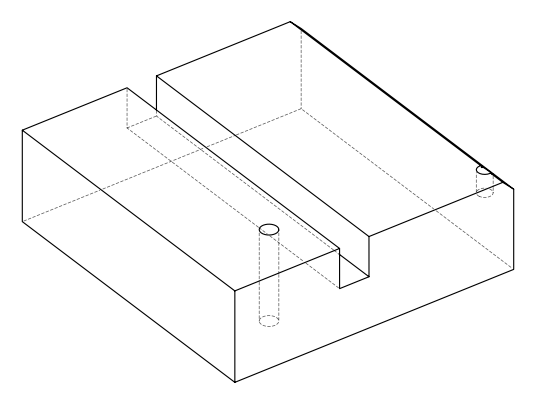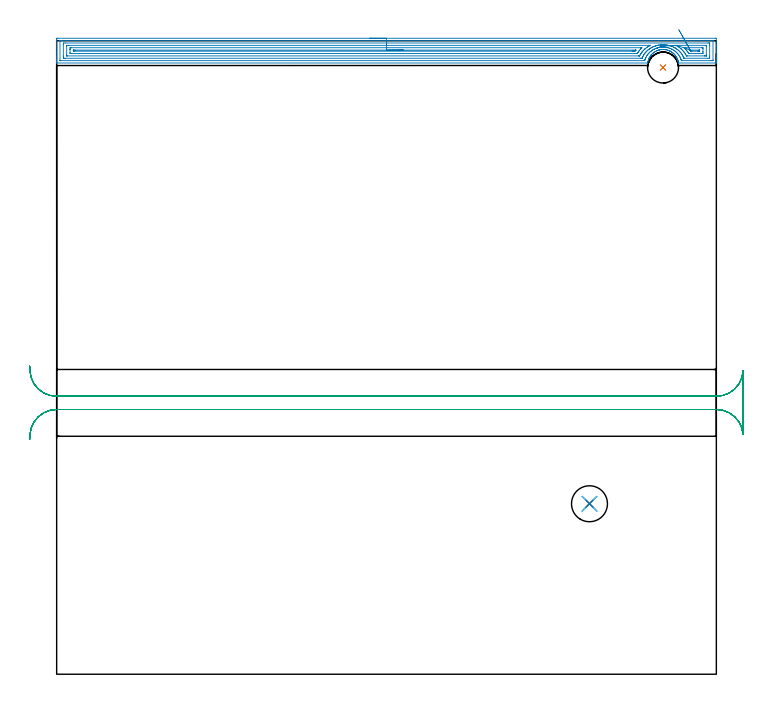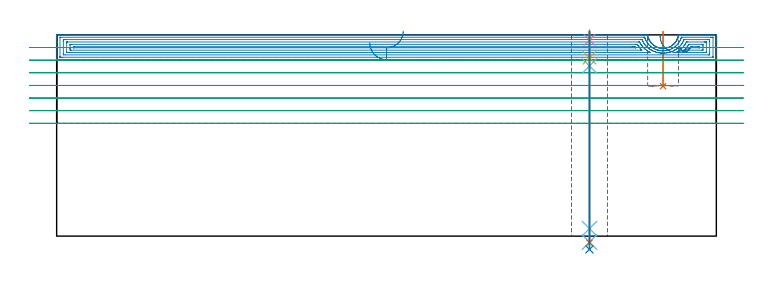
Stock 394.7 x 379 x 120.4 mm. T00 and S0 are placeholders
(PLAN: 8 operations, 7 tool changes, 34 min)
(1 INDEXABLE_INSERT_DRILL_BLIND_HOLE_FROM_SOLID | STEP1POCKET | NXT0302_008 | 0.13 min | 8179 mm3)
(2 AREA_MILL | FG_CHAMFER_SURFACE | UGT0205_001 | 18.97 min | 42850 mm3)
(3 MILL_RECTANGULAR_SLOT | SLOT_RECTANGULAR | UGT0201_004 | Follow Part, ap 8, ae 75% | 13.14 min | 833339 mm3)
(4 SPOT_DRILL | STEP1HOLE | NXT0321_9005460120000 | 0.05 min | 137 mm3)
(5 DRILL_BLIND_HOLE_INTO_CENTER | STEP1HOLE | NXT0301_062 | 0.06 min | 785 mm3)
(6 GUN_DRILL_THROUGH_HOLE | STEP1HOLE | UGT0307_006 | 0.58 min | 6838 mm3)
(7 DRILL_TO_ENLARGE_THROUGH_HOLE | STEP1HOLE | NXT0301_102 | 0.51 min | 9549 mm3)
(8 DRILL_TO_ENLARGE_THROUGH_HOLE_1 | STEP1HOLE | UGT0301_052 | 0.52 min | 26397 mm3)
(TOOL NXT0302_008 | Index. Insert Drill 18.5mm [880-D1850L25-05] | D18.5 PA176 FL93 Z2)
(TOOL UGT0205_001 | Chamfer Mill 20 x 3 x 45 deg. | D20 FL50 Z2)
(TOOL UGT0201_004 | End Mill 32 mm | D32 FL53 Z6)
(TOOL NXT0321_9005460120000 | NC Spot Drill, 142deg, 12mm, Carbide, Uncoated | D12 PA142 FL30 Z2)
(TOOL NXT0301_062 | Carbide Drill 9.1mm [860.1-0910-027A1-MM 2214] | D9.1 PA140 FL47 Z2)
(TOOL UGT0307_006 | Gun Drill 9 mm | D9 PA130 FL24 Z1)
(TOOL NXT0301_102 | Carbide Drill 13.5mm [860.1-1350-108A1-MM 2214] | D13.5 PA140 FL123 Z2)
(TOOL UGT0301_052 | Twist Drill 21.5 mm | D21.5 PA118 FL150 Z2)
(OP 1 INDEXABLE_INSERT_DRILL_BLIND_HOLE_FROM_SOLID)
G17 G21 G94 G90
T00 M6
G54
G17 G0 G90 X362.8 Y363. S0 M3
G43 Z130.4 H1
G94 G81 G98 Z89.7 F250. R122.4
G80
M5
M2
(OP 2 AREA_MILL)
G17 G21 G94 G90
T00 M6
G54
G17 G0 G90 X187.35 Y380.5 S1061 M3
G43 Z130.4 H0
Z115.6
G94 G1 X187.388 Z114.728 F250.
X187.502 Z113.863
X187.691 Z113.012
X187.953 Z112.18
X188.287 Z111.374
X188.69 Z110.6
X189.158 Z109.864
X189.69 Z109.172
X190.279 Z108.529
X190.922 Z107.939
X191.614 Z107.408
X192.35 Z106.94
X193.124 Z106.537
X193.93 Z106.203
X194.762 Z105.941
X195.614 Z105.752
X196.478 Z105.638
X197.35 Z105.6
X394.07
X394.576 Y380.495 Z105.603
X394.69 Y380.492 Z105.606
X394.7 Y380.374 Z105.724
Y368.716 Z117.378
Y367.321 Z118.775
Y366.963 Z119.132
Y366.246 Z119.853
Y366.015 Z120.085
X394.697 Y365.855 Z120.237
X394.69 Y365.702 Z120.389
X394.517 Y365.7 Z120.4
X372.163
X372.031 Y365.703 Z120.388
X372.007 Y365.794 Z120.298
X371.996 Y365.844 Z120.249
X371.952 Y366.063 Z120.037
X371.827 Y366.691 Z119.408
X371.753 Y366.963 Z119.137
X371.716 Y367.101 Z118.999
X371.634 Y367.401 Z118.695
X371.632 Y367.406 Z118.69
X371.606 Y367.482 Z118.616
X371.57 Y367.583 Z118.516
X371.394 Y368.032 Z118.067
X371.299 Y368.248 Z117.852
X371.198 Y368.476 Z117.623
X371.077 Y368.716 Z117.383
X370.977 Y368.912 Z117.187
X370.867 Y369.11 Z116.99
X370.722 Y369.369 Z116.731
X370.57 Y369.593 Z116.506
X370.417 Y369.82 Z116.279
X370.092 Y370.261 Z115.838
X369.906 Y370.491 Z115.609
X369.845 Y370.566 Z115.534
X369.573 Y370.864 Z115.236
X369.387 Y371.054 Z115.045
X369.29 Y371.153 Z114.946
X369.082 Y371.346 Z114.753
X368.951 Y371.469 Z114.63
X368.675 Y371.698 Z114.402
X368.595 Y371.764 Z114.336
X368.23 Y372.046 Z114.053
X368.057 Y372.168 Z113.931
X367.614 Y372.447 Z113.652
X367.248 Y372.659 Z113.441
X367.164 Y372.708 Z113.392
X366.935 Y372.826 Z113.272
X366.798 Y372.891 Z113.205
X366.701 Y372.937 Z113.16
X366.27 Y373.121 Z112.978
X365.904 Y373.256 Z112.841
X365.825 Y373.285 Z112.812
X365.532 Y373.38 Z112.719
X365.376 Y373.43 Z112.669
X364.93 Y373.546 Z112.553
X364.482 Y373.64 Z112.459
X364.036 Y373.711 Z112.389
X363.589 Y373.759 Z112.338
X363.142 Y373.785 Z112.308
X362.975 Z112.301
X362.814 Y373.79 Z112.304
X362.771 Y373.789 Z112.302
X362.695 Y373.791
X362.482 Y373.781 Z112.307
X362.248 Y373.774 Z112.319
X362.051 Y373.758 Z112.336
X361.88 Y373.743 Z112.35
X361.824 Y373.739 Z112.357
X361.801 Y373.738 Z112.359
X361.353 Y373.679 Z112.42
X360.989 Y373.612 Z112.487
X360.907 Y373.598 Z112.502
X360.538 Y373.509 Z112.587
X360.459 Y373.491 Z112.606
X360.091 Y373.387 Z112.712
X360.014 Y373.364 Z112.734
X359.886 Y373.319 Z112.777
X359.793 Y373.287 Z112.808
X359.566 Y373.21 Z112.887
X359.284 Y373.1 Z112.999
X359.197 Y373.065 Z113.031
X359.12 Y373.035 Z113.062
X359.054 Y373.006 Z113.092
X358.9 Y372.938 Z113.16
X358.226 Y372.588 Z113.511
X357.794 Y372.327 Z113.772
X357.369 Y372.046 Z114.053
X357.332 Y372.019 Z114.08
X357.223 Y371.931 Z114.165
X357.111 Y371.843 Z114.256
X356.92 Y371.691 Z114.408
X356.879 Y371.659 Z114.44
X356.439 Y371.28 Z114.82
X356.308 Y371.154 Z114.946
X355.918 Y370.742 Z115.358
X355.727 Y370.522 Z115.576
X355.682 Y370.47 Z115.627
X355.62 Y370.4 Z115.698
X355.545 Y370.314 Z115.785
X355.503 Y370.261 Z115.838
X355.183 Y369.82 Z116.28
X354.884 Y369.369 Z116.731
X354.651 Y368.977 Z117.122
X354.575 Y368.825 Z117.274
X354.522 Y368.716 Z117.379
X354.428 Y368.527 Z117.57
X354.402 Y368.475 Z117.622
X354.315 Y368.278 Z117.819
X354.206 Y368.032 Z118.067
X354.139 Y367.852 Z118.248
X354.038 Y367.584 Z118.516
X353.757 Y366.668 Z119.432
X353.671 Y366.209 Z119.89
X353.648 Y366.086 Z120.012
X353.613 Y365.897 Z120.197
X353.591 Y365.794 Z120.299
X353.569 Y365.703 Z120.389
X353.385 Y365.7 Z120.4
X0.183
X0.01 Y365.702 Z120.389
X0.003 Y365.855 Z120.237
X0. Y366.015 Z120.084
Y366.246 Z119.853
Y366.963 Z119.132
Y368.197 Z117.899
Y369.593 Z116.502
Y379.855 Z106.243
X0.004 Y380.114 Z105.983
X0.01 Y380.493 Z105.605
X0.24 Y380.497 Z105.602
X0.63 Y380.5 Z105.6
X197.35
Y379.086 Z107.014
X392.282 Y379.085 Z107.015
X392.438
X392.642 Y379.08 Z107.02
X392.685 Y379.079 Z107.021
X392.691 Y379.052 Z107.048
X392.695 Y379.017 Z107.083
X392.699 Y378.828 Z107.272
Y367.43 Z118.67
X392.697 Y367.293 Z118.807
X392.692 Y367.184 Z118.916
X392.688 Y367.121 Z118.979
X392.651 Y367.12 Z118.98
X392.282 Y367.115 Z118.985
X392.127
X391.388 Y367.114 Z118.986
X374.243 Y367.115 Z118.985
X373.936 Y367.118 Z118.982
X373.784 Y367.121 Z118.979
X373.755 Y367.127 Z118.973
X373.741 Y367.166 Z118.934
X373.722 Y367.225 Z118.875
X373.559 Y367.785 Z118.315
X373.54 Y367.839 Z118.261
X373.504 Y367.941 Z118.159
X373.177 Y368.716 Z117.384
X372.897 Y369.311 Z116.789
X372.743 Y369.593 Z116.507
X372.61 Y369.828 Z116.272
X372.183 Y370.47 Z115.63
X371.716 Y371.09 Z115.01
X371.501 Y371.346 Z114.754
X371.176 Y371.699 Z114.401
X370.822 Y372.057 Z114.043
X370.64 Y372.223 Z113.877
X370.26 Y372.552 Z113.548
X369.927 Y372.819 Z113.281
X369.555 Y373.1 Z113.
X369.033 Y373.439 Z112.661
X368.184 Y373.932 Z112.168
X368.139 Y373.956 Z112.144
X368.096 Y373.977 Z112.123
X367.245 Y374.348 Z111.752
X366.871 Y374.488 Z111.612
X366.351 Y374.663 Z111.437
X365.689 Y374.854 Z111.246
X365.456 Y374.909 Z111.191
X365.383 Y374.925 Z111.175
X364.922 Y375.013 Z111.087
X364.562 Y375.07 Z111.03
X364.305 Y375.106 Z110.994
X363.668 Y375.168 Z110.932
X363.325 Y375.19 Z110.91
X362.774 Y375.201 Z110.899
X362.427 Y375.194 Z110.906
X361.88 Y375.163 Z110.937
X361.589 Y375.139 Z110.961
X360.986 Y375.062 Z111.038
X360.803 Y375.032 Z111.068
X360.091 Y374.895 Z111.205
X360.057 Y374.887 Z111.213
X359.914 Y374.854 Z111.246
X359.353 Y374.701 Z111.399
X359.309 Y374.689 Z111.411
X359.258 Y374.673 Z111.427
X359.197 Y374.653 Z111.447
X358.689 Y374.475 Z111.625
X358.303 Y374.325 Z111.775
X358.051 Y374.224 Z111.876
X357.524 Y373.977 Z112.123
X357.409 Y373.918 Z112.182
X356.875 Y373.623 Z112.477
X356.515 Y373.407 Z112.693
X356.325 Y373.286 Z112.814
X356.049 Y373.1 Z113.
X355.803 Y372.921 Z113.179
X355.62 Y372.781 Z113.319
X355.311 Y372.527 Z113.573
X354.953 Y372.223 Z113.877
X354.834 Y372.117 Z113.983
X354.726 Y372.014 Z114.086
X354.399 Y371.668 Z114.432
X354.102 Y371.346 Z114.754
X353.976 Y371.205 Z114.895
X353.832 Y371.036 Z115.064
X353.588 Y370.709 Z115.391
X353.417 Y370.47 Z115.63
X353.227 Y370.187 Z115.913
X352.938 Y369.743 Z116.357
X352.882 Y369.648 Z116.452
X352.853 Y369.593 Z116.507
X352.584 Y369.063 Z117.037
X352.423 Y368.716 Z117.384
X352.309 Y368.456 Z117.644
X352.072 Y367.839 Z118.261
X352.065 Y367.819 Z118.281
X352.044 Y367.753 Z118.347
X351.85 Y367.153 Z118.947
X351.835 Y367.121 Z118.979
X351.796 Y367.119 Z118.981
X351.704 Y367.116 Z118.984
X351.519 Y367.115 Z118.985
X351.149 Y367.114 Z118.986
X2.418 Y367.115 Z118.985
X2.262 Y367.116 Z118.984
X2.058 Y367.12 Z118.98
X2.015 Y367.121 Z118.979
X2.009 Y367.148 Z118.952
X2.005 Y367.183 Z118.917
X2.001 Y367.372 Z118.728
X2. Y378.77 Z107.33
X2.003 Y378.907 Z107.193
X2.007 Y379.016 Z107.084
X2.012 Y379.079 Z107.021
X2.049 Y379.08 Z107.02
X2.418 Y379.085 Z107.015
X2.573 Y379.086 Z107.014
X3.312
X197.35
Y377.672 Z108.428
X389.79 Y377.671 Z108.429
X390.494 Y377.667 Z108.433
X390.676 Y377.665 Z108.435
X390.69 Y377.484 Z108.616
X390.697 Y377.285 Z108.815
X390.7 Y376.607 Z109.493
Y376.405 Z109.695
X390.699 Y369.392 Z116.708
X390.69 Y368.716 Z117.384
X390.678 Y368.535 Z117.565
X389.599 Y368.529 Z117.571
X375.484
X375.388 Y368.53 Z117.57
X375.366 Y368.532 Z117.568
X375.36 Y368.534 Z117.566
X375.339 Y368.571 Z117.529
X375.292 Y368.661 Z117.439
X375.254 Y368.754 Z117.346
X375.017 Y369.283 Z116.817
X374.867 Y369.593 Z116.507
X374.733 Y369.86 Z116.24
X374.405 Y370.463 Z115.637
X374.401 Y370.47 Z115.63
X374.039 Y371. Z115.1
X373.787 Y371.346 Z114.754
X373.504 Y371.723 Z114.377
X373.08 Y372.223 Z113.877
X372.61 Y372.715 Z113.385
X372.21 Y373.1 Z113.
X371.716 Y373.523 Z112.577
X371.461 Y373.727 Z112.373
X371.134 Y373.977 Z112.123
X370.822 Y374.197 Z111.903
X370.172 Y374.613 Z111.487
X369.927 Y374.755 Z111.345
X369.864 Y374.791 Z111.309
X369.752 Y374.854 Z111.246
X369.289 Y375.105 Z110.995
X369.033 Y375.224 Z110.876
X368.333 Y375.54 Z110.56
X368.139 Y375.617 Z110.483
X367.837 Y375.73 Z110.37
X367.245 Y375.928 Z110.172
X366.951 Y376.019 Z110.081
X366.351 Y376.183 Z109.917
X365.752 Y376.317 Z109.783
X365.456 Y376.376 Z109.724
X364.673 Y376.498 Z109.602
X364.562 Y376.511 Z109.589
X363.682 Y376.594 Z109.506
X363.668 Y376.595 Z109.505
X363.475 Y376.607 Z109.493
X362.774 Y376.621 Z109.479
X362.759
X362.204 Y376.607 Z109.493
X361.897 Y376.59 Z109.51
X361.88 Y376.589 Z109.511
X361.458 Y376.552 Z109.548
X361.08 Y376.514 Z109.586
X360.986 Y376.502 Z109.598
X360.301 Y376.401 Z109.699
X360.091 Y376.36 Z109.74
X359.559 Y376.252 Z109.848
X359.197 Y376.168 Z109.932
X358.848 Y376.072 Z110.028
X358.303 Y375.914 Z110.186
X358.162 Y375.869 Z110.231
X357.756 Y375.73 Z110.37
X357.506 Y375.635 Z110.465
X357.409 Y375.595 Z110.505
X356.881 Y375.371 Z110.729
X356.515 Y375.196 Z110.904
X356.283 Y375.08 Z111.02
X355.845 Y374.854 Z111.246
X355.701 Y374.775 Z111.325
X355.62 Y374.728 Z111.372
X355.149 Y374.439 Z111.661
X354.726 Y374.166 Z111.934
X354.613 Y374.088 Z112.012
X354.46 Y373.977 Z112.123
X354.11 Y373.705 Z112.395
X353.832 Y373.484 Z112.616
X353.622 Y373.306 Z112.794
X353.388 Y373.1 Z113.
X353.156 Y372.886 Z113.214
X352.938 Y372.67 Z113.43
X352.719 Y372.438 Z113.662
X352.522 Y372.223 Z113.877
X352.3 Y371.972 Z114.128
X352.044 Y371.671 Z114.429
X351.902 Y371.485 Z114.615
X351.802 Y371.346 Z114.754
X351.537 Y370.966 Z115.134
X351.206 Y370.47 Z115.63
X351.184 Y370.436 Z115.664
X351.149 Y370.379 Z115.721
X350.87 Y369.867 Z116.233
X350.729 Y369.593 Z116.507
X350.578 Y369.276 Z116.824
X350.33 Y368.716 Z117.384
X350.308 Y368.664 Z117.436
X350.255 Y368.535 Z117.565
X349.551 Y368.53 Z117.57
X349.361 Y368.529 Z117.571
X5.101
X4.396 Y368.53 Z117.57
X4.206 Y368.532 Z117.568
X4.024 Y368.535 Z117.565
X4.01 Y368.716 Z117.384
X4.003 Y368.915 Z117.185
X4. Y369.593 Z116.507
Y369.795 Z116.305
X4.001 Y376.808 Z109.292
X4.01 Y377.484 Z108.616
X4.022 Y377.665 Z108.435
X5.101 Y377.671 Z108.429
X197.35 Y377.672 Z108.428
Y376.257 Z109.843
X354.726
X355.085 Y376.256 Z109.844
X355.111 Y376.253 Z109.847
X355.122 Y376.251 Z109.849
X355.117 Y376.244 Z109.856
X355.105 Y376.236 Z109.864
X354.841 Y376.091 Z110.009
X354.726 Y376.028 Z110.072
X354.533 Y375.92 Z110.18
X354.199 Y375.73 Z110.37
X353.972 Y375.594 Z110.506
X353.832 Y375.506 Z110.594
X353.435 Y375.243 Z110.857
X352.938 Y374.901 Z111.199
X352.91 Y374.88 Z111.22
X352.876 Y374.854 Z111.246
X352.42 Y374.485 Z111.615
X352.044 Y374.178 Z111.922
X351.935 Y374.084 Z112.016
X351.817 Y373.977 Z112.123
X351.477 Y373.655 Z112.445
X351.149 Y373.327 Z112.773
X351.038 Y373.209 Z112.891
X350.939 Y373.1 Z113.
X350.623 Y372.74 Z113.36
X350.255 Y372.31 Z113.79
X350.217 Y372.261 Z113.839
X350.19 Y372.223 Z113.877
X349.85 Y371.743 Z114.357
X349.578 Y371.346 Z114.754
X349.492 Y371.218 Z114.882
X349.361 Y371.013 Z115.087
X349.161 Y370.666 Z115.434
X349.053 Y370.47 Z115.63
X348.85 Y370.094 Z116.006
X348.809 Y370.02 Z116.08
X348.778 Y369.971 Z116.129
X348.763 Y369.95 Z116.15
X348.735 Y369.948 Z116.152
X348.467 Y369.945 Z116.155
X348.11 Y369.943 Z116.157
X6.532
X6.15 Y369.945 Z116.155
X6.086 Y369.946 Z116.154
X6.024 Y369.949 Z116.151
X6.01 Y370.035 Z116.065
X6. Y370.465 Z115.635
Y375.725 Z110.375
X6.004 Y376.166 Z109.934
X6.006 Y376.22 Z109.88
X6.009 Y376.243 Z109.857
X6.031 Y376.25 Z109.85
X6.172 Y376.254 Z109.846
X6.353 Y376.256 Z109.844
X6.889 Y376.257 Z109.843
X7.246
X197.35
Y374.843 Z111.257
X349.361
X350.204 Y374.836 Z111.264
X349.795 Y374.428 Z111.672
X349.645 Y374.275 Z111.825
X349.361 Y373.984 Z112.116
X349.358 Y373.98 Z112.12
X348.944 Y373.509 Z112.591
X348.593 Y373.1 Z113.
X348.537 Y373.032 Z113.068
X348.467 Y372.943 Z113.157
X348.163 Y372.521 Z113.579
X347.954 Y372.223 Z113.877
X347.802 Y371.998 Z114.102
X347.573 Y371.65 Z114.45
X347.455 Y371.462 Z114.638
X347.412 Y371.397 Z114.703
X347.39 Y371.364 Z114.736
X347.341 Y371.363 Z114.737
X347.12 Y371.36 Z114.74
X346.679 Y371.357 Z114.743
X8.677
X8.234 Y371.361 Z114.739
X8.026 Y371.364 Z114.736
X8.01 Y371.48 Z114.62
X8.001 Y372.009 Z114.091
X8. Y373.764 Z112.336
X8.002 Y373.977 Z112.123
X8.009 Y374.632 Z111.468
X8.024 Y374.836 Z111.264
X8.236 Y374.839 Z111.261
X8.688 Y374.843 Z111.257
X197.35
Y373.429 Z112.671
X346.344
X346.437 Y373.427 Z112.673
X346.508 Y373.425 Z112.675
X346.542 Y373.423 Z112.677
X346.535 Y373.399 Z112.701
X346.505 Y373.349 Z112.751
X346.473 Y373.301 Z112.799
X346.329 Y373.1 Z113.
X346.102 Y372.788 Z113.312
X345.784 Y372.778 Z113.322
X345.224 Y372.773 Z113.327
X344.89 Y372.772 Z113.328
X344.331 Y372.771 Z113.329
X10.466 Y372.772 Z113.328
X10.13 Y372.774 Z113.326
X10.035 Y372.776 Z113.324
X10.014 Y372.778 Z113.322
X10.01 Y372.789 Z113.311
X10.005 Y372.826 Z113.274
X10.001 Y372.948 Z113.152
X10. Y373.1 Z113.
X10.001 Y373.328 Z112.772
X10.002 Y373.385 Z112.715
X10.006 Y373.413 Z112.687
X10.01 Y373.422 Z112.678
X10.02 Y373.423 Z112.677
X10.132 Y373.427 Z112.673
X10.466 Y373.429 Z112.671
X11.024
X197.35
X198.222 Z112.709
X199.086 Z112.823
X199.938 Z113.012
X200.77 Z113.274
X201.576 Z113.608
X202.35 Z114.011
X203.086 Z114.48
X203.778 Z115.011
X204.421 Z115.6
X205.01 Z116.243
X205.542 Z116.935
X206.01 Z117.671
X206.413 Z118.445
X206.747 Z119.251
X207.009 Z120.083
X207.198 Z120.935
X207.312 Z121.799
X207.35 Z122.671
G0 Z130.4
X361.042 Y375.761
Z120.352
G1 X361.035 Z119.48
X361.104 Y375.764 Z118.61
X361.248 Y375.772 Z117.75
X361.467 Y375.783 Z116.905
X361.758 Y375.798 Z116.083
X362.12 Y375.817 Z115.29
X362.55 Y375.839 Z114.531
X363.043 Y375.865 Z113.812
X363.598 Y375.894 Z113.139
X364.209 Y375.925 Z112.517
X364.872 Y375.96 Z111.951
X365.582 Y375.996 Z111.445
X366.333 Y376.035 Z111.003
X367.119 Y376.076 Z110.628
X367.935 Y376.118 Z110.323
X368.775 Y376.162 Z110.09
X369.632 Y376.206 Z109.932
X370.499 Y376.251 Z109.849
X370.533 Y376.253 Z109.847
X370.625 Y376.255 Z109.845
X370.822 Y376.257 Z109.843
X371.178
X388.168
X388.55 Y376.255 Z109.845
X388.614 Y376.254 Z109.846
X388.676 Y376.251 Z109.849
X388.69 Y376.165 Z109.935
X388.7 Y375.736 Z110.364
Y370.475 Z115.625
X388.696 Y370.034 Z116.066
X388.694 Y369.98 Z116.12
X388.691 Y369.957 Z116.143
X388.669 Y369.95 Z116.15
X388.528 Y369.946 Z116.154
X388.347 Y369.944 Z116.156
X387.811 Y369.943 Z116.157
X387.454
X377.618
X377.081 Y369.945 Z116.155
X376.902 Y369.948 Z116.152
X376.843 Y369.949 Z116.151
X376.803 Y370.004 Z116.096
X376.733 Y370.128 Z115.972
X376.543 Y370.47 Z115.63
X376.187 Y371.098 Z115.002
X376.023 Y371.346 Z114.754
X375.7 Y371.823 Z114.277
X375.4 Y372.223 Z113.877
X375.292 Y372.362 Z113.738
X374.656 Y373.1 Z113.
X374.398 Y373.37 Z112.73
X373.779 Y373.977 Z112.123
X373.636 Y374.106 Z111.994
X373.504 Y374.22 Z111.88
X373.151 Y374.51 Z111.59
X372.723 Y374.854 Z111.246
X372.66 Y374.902 Z111.198
X372.61 Y374.939 Z111.161
X372.291 Y375.166 Z110.934
X371.716 Y375.53 Z110.57
X371.388 Y375.73 Z110.37
X370.822 Y376.059 Z110.041
X370.64 Y376.165 Z109.935
X370.499 Y376.251 Z109.849
X375.394 Y374.835 Z111.265
X375.425 Y374.837 Z111.263
X375.533 Y374.84 Z111.26
X375.751 Y374.842 Z111.258
X376.187 Y374.843 Z111.257
X386.023
X386.466 Y374.839 Z111.261
X386.674 Y374.836 Z111.264
X386.69 Y374.72 Z111.38
X386.699 Y374.191 Z111.909
X386.7 Y372.436 Z113.664
X386.698 Y372.223 Z113.877
X386.691 Y371.568 Z114.532
X386.676 Y371.364 Z114.736
X386.464 Y371.361 Z114.739
X386.023 Y371.357 Z114.743
X378.417
X378.306 Y371.359 Z114.741
X378.252 Y371.361 Z114.739
X378.228 Y371.363 Z114.737
X378.199 Y371.382 Z114.718
X377.975 Y371.734 Z114.366
X377.639 Y372.223 Z113.877
X377.081 Y372.999 Z113.101
X376.998 Y373.1 Z113.
X376.627 Y373.532 Z112.568
X376.239 Y373.977 Z112.123
X376.187 Y374.034 Z112.066
X375.394 Y374.835 Z111.265
X379.039 Y373.419 Z112.681
X379.062 Y373.422 Z112.678
X379.127 Y373.426 Z112.674
X379.204 Y373.428 Z112.672
X384.234
X384.57 Y373.426 Z112.674
X384.665 Y373.424 Z112.676
X384.686 Y373.422 Z112.678
X384.69 Y373.411 Z112.689
X384.695 Y373.374 Z112.726
X384.699 Y373.252 Z112.848
X384.7 Y373.1 Z113.
X384.699 Y372.872 Z113.228
X384.698 Y372.815 Z113.285
X384.694 Y372.787 Z113.313
X384.69 Y372.779 Z113.321
X384.68 Y372.777 Z113.323
X384.568 Y372.773 Z113.327
X384.234 Y372.772 Z113.328
X383.676 Y372.771 Z113.329
X380.099
X379.763 Y372.772 Z113.328
X379.652 Y372.773 Z113.327
X379.563 Y372.775 Z113.325
X379.508 Y372.778 Z113.322
X379.478 Y372.815 Z113.285
X379.264 Y373.1 Z113.
X379.098 Y373.325 Z112.775
X379.073 Y373.361 Z112.739
X379.051 Y373.398 Z112.702
X379.039 Y373.419 Z112.681
X378.708 Y374.015 Z112.136
X378.356 Y374.65 Z111.652
X377.985 Y375.319 Z111.234
X377.597 Y376.018 Z110.884
X377.196 Y376.74 Z110.604
X376.784 Y377.481 Z110.398
X376.366 Y378.235 Z110.267
X375.943 Y378.997 Z110.211
X375.52 Y379.759 Z110.231
X375.099 Y380.517 Z110.328
X374.684 Y381.265 Z110.499
X374.278 Y381.997 Z110.745
X373.883 Y382.708 Z111.062
X373.504 Y383.391 Z111.449
X373.142 Y384.043 Z111.903
X372.801 Y384.657 Z112.42
X372.483 Y385.23 Z112.996
X372.191 Y385.757 Z113.627
G0 Z130.4
M5
M2
(OP 3 MILL_RECTANGULAR_SLOT)
G17 G21 G94 G90
T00 M6
G54
G17 G0 G90 X-16.154 Y140.385 S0 M3
G43 Z130.4 H0
Z112.843
G94 G1 X-15.97 Y143.379 F250.
G2 X0. Y158.4 R16. F500.
G1 X394.7
G2 X410.67 Y143.38 R16.
G1 X410.7
Y181.32
X410.67
G2 X394.7 Y166.3 R16.
G1 X0.
G2 X-15.97 Y181.321 R16.
G1 X-16.154 Y184.315 F250.
G0 Y140.385 Z105.286
G1 X-15.97 Y143.379
G2 X0. Y158.4 R16. F500.
G1 X394.7
G2 X410.67 Y143.38 R16.
G1 X410.7
Y181.32
X410.67
G2 X394.7 Y166.3 R16.
G1 X0.
G2 X-15.97 Y181.321 R16.
G1 X-16.154 Y184.315 F250.
G0 Y140.385 Z97.729
G1 X-15.97 Y143.379
G2 X0. Y158.4 R16. F500.
G1 X394.7
G2 X410.67 Y143.38 R16.
G1 X410.7
Y181.32
X410.67
G2 X394.7 Y166.3 R16.
G1 X0.
G2 X-15.97 Y181.321 R16.
G1 X-16.154 Y184.315 F250.
G0 Y140.385 Z90.171
G1 X-15.97 Y143.379
G2 X0. Y158.4 R16. F500.
G1 X394.7
G2 X410.67 Y143.38 R16.
G1 X410.7
Y181.32
X410.67
G2 X394.7 Y166.3 R16.
G1 X0.
G2 X-15.97 Y181.321 R16.
G1 X-16.154 Y184.315 F250.
G0 Y140.385 Z82.614
G1 X-15.97 Y143.379
G2 X0. Y158.4 R16. F500.
G1 X394.7
G2 X410.67 Y143.38 R16.
G1 X410.7
Y181.32
X410.67
G2 X394.7 Y166.3 R16.
G1 X0.
G2 X-15.97 Y181.321 R16.
G1 X-16.154 Y184.315 F250.
G0 Y140.385 Z75.057
G1 X-15.97 Y143.379
G2 X0. Y158.4 R16. F500.
G1 X394.7
G2 X410.67 Y143.38 R16.
G1 X410.7
Y181.32
X410.67
G2 X394.7 Y166.3 R16.
G1 X0.
G2 X-15.97 Y181.321 R16.
G1 X-16.154 Y184.315 F250.
G0 Y140.385 Z67.5
G1 X-15.97 Y143.379
G2 X0. Y158.4 R16. F500.
G1 X394.7
G2 X410.67 Y143.38 R16.
G1 X410.7
Y181.32
X410.67
G2 X394.7 Y166.3 R16.
G1 X0.
G2 X-15.97 Y181.321 R16.
G1 X-16.154 Y184.315 F250.
G0 Z130.4
M5
M2
(OP 4 SPOT_DRILL)
G17 G21 G94 G90
T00 M6
G54
G17 G0 G90 X318.8 Y102. S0 M3
G43 Z130.4 H0
G94 G81 G98 Z117.4 F250. R123.4
G80
M5
M2
(OP 5 DRILL_BLIND_HOLE_INTO_CENTER)
G17 G21 G94 G90
T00 M6
G54
G17 G0 G90 X318.8 Y102. S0 M3
G43 Z130.4 H1
G94 G81 G98 Z106.75 F250. R122.4
G80
M5
M2
(OP 6 GUN_DRILL_THROUGH_HOLE)
G17 G21 G94 G90
T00 M6
G54
G17 G0 G90 X318.8 Y102. M8
G43 Z130.4 H0
Z117.001
S716 M3
G94 G1 Z101.789 F125. M26
G4 X.084
Z4.5 F250.
G4 X.084
Z-3.598 F125.
G4 X.084
M5
M9
G0 Z117.001
Z130.4
M2
(OP 7 DRILL_TO_ENLARGE_THROUGH_HOLE)
G17 G21 G94 G90
T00 M6
G54
G17 G0 G90 X318.8 Y102. S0 M3
G43 Z130.4 H1
G94 G73 G98 Z-3.957 F250. Q12.436 R122.4
G80
M5
M2
(OP 8 DRILL_TO_ENLARGE_THROUGH_HOLE_1)
G17 G21 G94 G90
T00 M6
G54
G17 G0 G90 X318.8 Y102. S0 M3
G43 Z130.4 H0
G94 G73 G98 Z-7.959 F250. Q21.393 R122.4
G80
M5
M2
